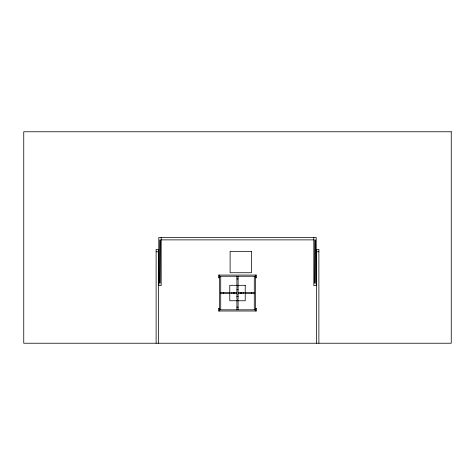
<?xml version="1.0" encoding="UTF-8"?>
<svg xmlns="http://www.w3.org/2000/svg" width="475" height="475" viewBox="0 0 475 475"><rect width="100%" height="100%" fill="white"/><g stroke="black" fill="none" stroke-linecap="round" stroke-linejoin="round"><path stroke-width="0.71" d="M161.173 239.875L313.827 239.875M156.121 251.756L158.496 251.756M316.504 251.756L318.879 251.756M219.533 276.26L255.467 276.26M219.533 277.744L218.346 277.744L218.346 275.072L256.654 275.072L256.654 277.744L255.467 277.744M236.906 278.932L238.094 278.932M236.906 289.477L238.094 289.477M220.721 292.446L230.422 292.446M244.578 292.446L254.279 292.446M220.721 293.633L230.422 293.633M244.578 293.633L254.279 293.633M236.906 296.602L238.094 296.602M236.906 307.147L238.094 307.147M219.533 308.334L218.346 308.334L218.346 311.006L256.654 311.006L256.654 308.334L255.467 308.334M219.533 309.819L255.467 309.819M318.879 343.229L318.879 249.381L316.504 249.381L316.504 343.229M313.827 237.5L313.827 285.612L316.207 285.612L316.207 237.5L158.792 237.5L158.792 285.612L161.173 285.612L161.173 237.5M255.467 275.072L255.467 311.006M254.279 276.26L254.279 309.819M251.607 292.446L251.607 293.633M241.062 292.446L241.062 293.633M238.094 276.26L238.094 285.962M238.094 300.117L238.094 309.819M236.906 276.26L236.906 285.962M236.906 300.117L236.906 309.819M233.938 292.446L233.938 293.633M223.393 292.446L223.393 293.633M220.721 276.26L220.721 309.819M219.533 275.072L219.533 311.006M158.496 343.229L158.496 249.381L156.121 249.381L156.121 343.229M451.25 131.771L23.75 131.771L23.75 343.229L451.25 343.229L451.25 131.771M160.057 239.875L159.909 283.237L160.057 239.875M315.091 239.875L314.943 283.237L315.091 239.875M251.501 251.346L230.114 251.346L230.114 272.727L251.501 272.727L251.501 251.346M245.225 285.315L229.775 285.315L229.775 300.758L245.225 300.758L245.225 285.315M238.094 286.799L236.906 286.799L236.906 292.149L238.094 292.149L238.094 286.799M236.609 292.446L231.266 292.446L231.266 293.633L236.609 293.633L236.609 292.446M243.734 292.446L238.391 292.446L238.391 293.633L243.734 293.633L243.734 292.446M238.094 293.93L236.906 293.93L236.906 299.274L238.094 299.274L238.094 293.93"/></g></svg>
